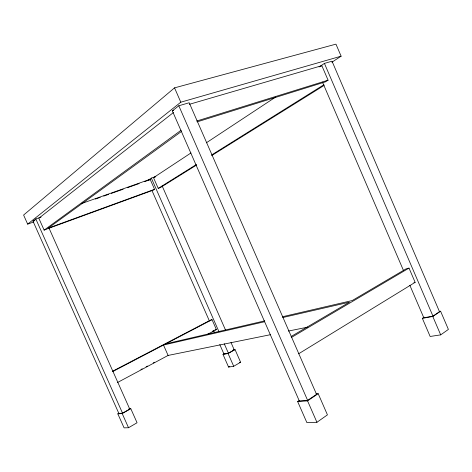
<?xml version="1.0" encoding="UTF-8"?>
<svg xmlns="http://www.w3.org/2000/svg" width="472" height="472" viewBox="0 0 472 472"><rect width="100%" height="100%" fill="white"/><g stroke="black" fill="none" stroke-linecap="round" stroke-linejoin="round"><path stroke-width="0.71" d="M331.893 62.233L341.12 56.18L335.958 44.144L174.54 87.863L23.6 215.043L27.659 224.123L33.89 221.911M27.659 224.123L180.805 102.194L341.12 56.18M48.787 227.581L129.747 409.088L122.537 413.177L118.861 413.431L32.987 221.167L35.813 218.931L41.064 217.079M172.351 110.873L178.805 105.763L189.207 102.748L316.547 394.332L307.614 400.344L299.295 400.923L172.351 110.873L173.725 110.472M173.436 112.537L38.828 218.253L44.126 230.124L46.887 229.115L181.738 131.251M44.126 230.124L181.124 130.225M299.419 400.368L297.655 401.548L306.865 422.576L316.93 422.287L327.438 414.858L318.199 393.695L316.063 393.866M424.157 317.16L422.357 318.358L430.145 336.465L440.695 334.866L448.4 329.421L440.588 311.213L439.196 311.473M409.838 285.277L423.815 317.786L432.966 316.128L439.515 311.715L332.022 61.201L324.423 63.407L319.042 66.971M297.655 401.548L307.561 400.87L318.199 393.695M422.357 318.358L432.789 316.47L440.588 311.213M147.588 180.587L151.347 178.091L155.807 176.522M148.875 180.115L150.143 179.277L154.562 189.313L153.282 190.122L48.87 228.277M320.795 66.363L321.845 65.667L328.081 80.181L325.432 81.851L197.166 121.865M196.682 164.952L160.456 187.555L158.22 188.375L153.512 177.673L190.959 152.957M206.305 142.827L275.672 97.043M158.22 188.375L196.228 164.604M211.804 154.857L323.951 84.706M211.668 155.595L324.093 85.438M298.581 353.823L415.136 282.344L409.017 268.102L406.014 268.892L352.236 300.54L282.687 316.688M291.43 337.451L409.017 268.102M291.135 336.489L349.475 302.157L282.698 317.556M119.044 413.159L117.823 413.844L124.083 427.856L128.531 427.732L137.063 422.747L130.791 408.675L128.885 408.829M224.253 353.705L222.996 354.413L228.566 367.068L233.705 366.284L240.614 362.248L235.032 349.551L233.752 349.787M228.566 367.068L229.817 366.343M219.793 344.578L223.952 354.024L228.418 353.215L234.254 349.905L230.991 342.483M117.823 413.844L122.195 413.549L130.791 408.675M222.996 354.413L228.076 353.493L235.032 349.551M140.91 369.517L142.214 368.821M146.108 366.738L147.406 366.042M153.247 362.915L154.545 362.225M212.329 331.32L213.627 330.624M117.516 382.509L168.103 355.434L270.362 334.713M207.332 334.436L216.4 329.58L212.04 319.674L210.577 320.057L112.702 371.163M112.655 371.611L212.04 319.674M48.522 228.029L154.562 189.313M153.512 177.673L155.2 177.077M81.644 203.509L150.143 179.277M32.987 221.167L34.94 220.477M95.373 199.06L100.241 197.337M103.716 196.11L108.578 194.387M111.357 193.402L123.168 189.219M127.334 187.744L139.146 183.561M144.709 181.59L149.488 179.915M196.718 121.033L328.081 80.181M189.396 104.3L321.845 65.667M214.925 329.934L216.4 329.58M413.926 282.634L415.136 282.344M165.82 343.828L264.762 320.848M264.745 321.697L163.501 345.038L168.103 355.434M288.368 331.067L307.809 327.125M232.973 350.141L234.254 349.905M239.322 362.455L240.614 362.248M35.813 218.931L122.537 413.177M122.195 413.549L128.531 427.732M162.167 185.968L225.651 330.341M151.347 178.091L218.931 331.663M224.265 343.787L228.418 353.215M228.076 353.493L233.705 366.284M152.043 190.706L209.397 320.954M213.556 330.406L214.447 332.43M174.54 87.863L180.805 102.194M178.805 105.763L307.614 400.344M307.561 400.87L316.93 422.287M324.423 63.407L432.966 316.128M432.789 316.47L440.695 334.866M322.476 82.099L403.43 270.379"/></g></svg>
